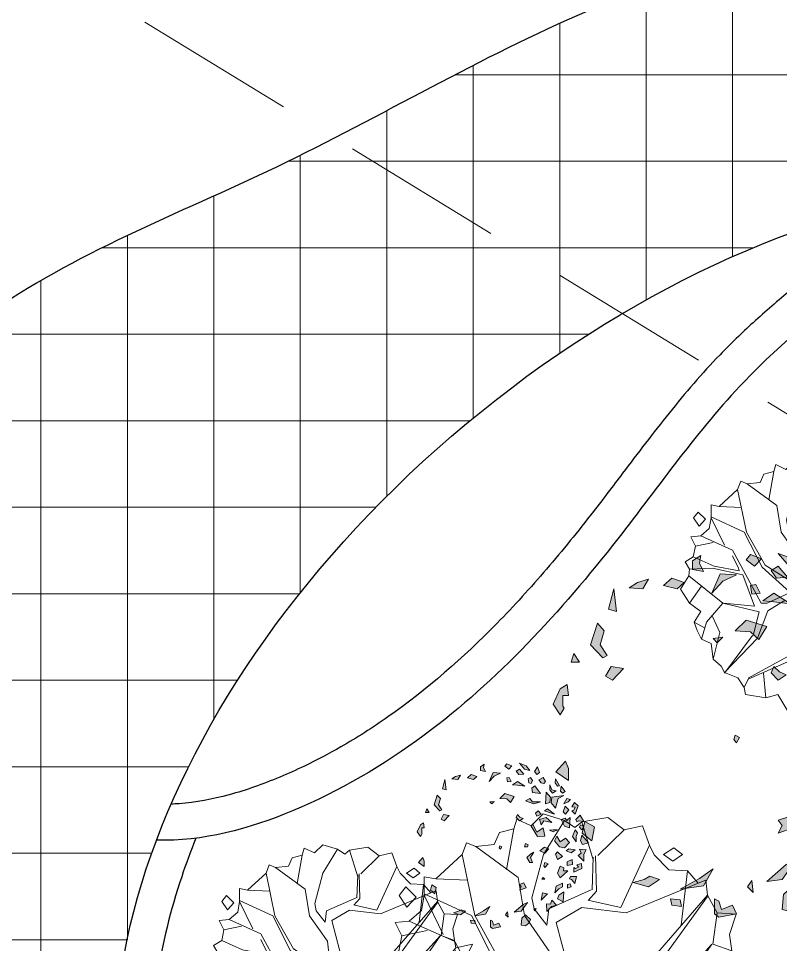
# Model space of a CAD drawing. Header units: inches. Extents: x -12 to 20935469, y -1604 to 24729220.
# Drawn here: x 20873653.6 to 20873759.4, y 24710552.2 to 24710680.7 of the extents above; entities that cross this region are included whole.
import ezdxf

# ---------------------------------------------------------------- set-up
doc = ezdxf.new("R2010")
doc.units = ezdxf.units.IN
doc.header["$LTSCALE"] = 0.03
doc.header["$MEASUREMENT"] = 0
doc.linetypes.add('DASHED2', pattern=[0.375, 0.25, -0.125])
for name, color, linetype, lineweight in [('Dot', 253, 'Continuous', 0), ('Hatch', 253, 'Continuous', 15), ('hatch-1', 253, 'Continuous', 5), ('ILLUSTR-TREE', 74, 'Continuous', 0)]:
    doc.layers.add(name, color=color, linetype=linetype, lineweight=lineweight)
doc.styles.add('ATTR', font='romans.shx', dxfattribs={"width": 0.8, "height": 0.7})

# ---------------------------------------------------------------- blocks, each defined once
blk = doc.blocks.new('TREE_009')
at = {"layer": 'ILLUSTR-TREE'}
for p, q in [((-12160.46, 13912.91), (-12166.65, 13906.74)), ((-12149.34, 13909.54), (-12160.46, 13912.91)), ((-12126.77, 13911.14), (-12140.45, 13908.76)), ((-12118.31, 13904.71), (-12126.77, 13911.14)), ((-12174.22, 13910.26), (-12175.66, 13905.24)), ((-12166.65, 13906.74), (-12174.22, 13910.26)), ((-12149.34, 13909.54), (-12160.26, 13891.83)), ((-12143.96, 13905.85), (-12149.34, 13909.54)), ((-12140.45, 13908.76), (-12143.96, 13905.85)), ((-12140.45, 13908.76), (-12134.4, 13889.01)), ((-12108.88, 13906.74), (-12118.31, 13904.71)), ((-12105.24, 13896.77), (-12108.88, 13906.74)), ((-12183.16, 13903.21), (-12185.91, 13897.04)), ((-12175.66, 13905.24), (-12183.16, 13903.21)), ((-12179.51, 13884.08), (-12175.66, 13905.24)), ((-12132.06, 13891.31), (-12118.31, 13904.71)), ((-12200.35, 13897.92), (-12202.62, 13891.83)), ((-12195.47, 13896.07), (-12200.35, 13897.92)), ((-12185.91, 13897.04), (-12195.47, 13896.07)), ((-12120.09, 13864.33), (-12105.24, 13896.77)), ((-12102.7, 13891.75), (-12105.24, 13896.77)), ((-12202.62, 13891.83), (-12216.38, 13879.14)), ((-12196.02, 13860.09), (-12202.62, 13891.83)), ((-12195.47, 13896.07), (-12173.46, 13879.85)), ((-12160.26, 13891.83), (-12166.31, 13869.26)), ((-12095.13, 13883.81), (-12102.7, 13891.75)), ((-12097.95, 13891.83), (-12092.45, 13895.36)), ((-12093, 13888.31), (-12097.95, 13891.83)), ((-12088.05, 13891.83), (-12093, 13888.31)), ((-12092.45, 13895.36), (-12088.05, 13891.83)), ((-12134.95, 13873.5), (-12134.4, 13890.42)), ((-12133.3, 13891.13), (-12132.75, 13872.79)), ((-12085.43, 13883.37), (-12095.13, 13883.81)), ((-12085.43, 13883.37), (-12088.74, 13855.16)), ((-12079.93, 13877.02), (-12085.43, 13883.37)), ((-12222.36, 13880.28), (-12222.43, 13870.68)), ((-12216.38, 13879.14), (-12222.36, 13880.28)), ((-12199.87, 13878.43), (-12216.38, 13879.14)), ((-12173.46, 13879.85), (-12170.16, 13860.09)), ((-12117.34, 13861.51), (-12079.93, 13877.02)), ((-12075.87, 13878.52), (-12079.93, 13877.02)), ((-12074.98, 13870.68), (-12075.87, 13878.52)), ((-12231.99, 13875), (-12235.43, 13870.59)), ((-12226.48, 13869.71), (-12231.99, 13875)), ((-12157.51, 13863.62), (-12135.5, 13873.5)), ((-12132.75, 13872.79), (-12137.15, 13867.85)), ((-12235.43, 13870.59), (-12231.3, 13864.41)), ((-12231.3, 13864.41), (-12226.48, 13869.71)), ((-12222.43, 13870.68), (-12223.73, 13862.65)), ((-12197.67, 13860.09), (-12222.43, 13871.38)), ((-12222.43, 13870.68), (-12212.52, 13850.22)), ((-12166.31, 13869.26), (-12165.21, 13863.62)), ((-12136.6, 13867.85), (-12120.09, 13864.33)), ((-12112.39, 13827.65), (-12074.98, 13870.68)), ((-12074.98, 13869.97), (-12105.24, 13828.35)), ((-12070.03, 13861.51), (-12074.98, 13870.68)), ((-12223.73, 13862.65), (-12230.13, 13857.27)), ((-12165.21, 13863.62), (-12158.61, 13855.16)), ((-12158.61, 13855.16), (-12157.51, 13863.62)), ((-12153.66, 13856.57), (-12140.45, 13864.33)), ((-12140.45, 13864.33), (-12117.34, 13861.51)), ((-12184.47, 13834), (-12197.67, 13860.09)), ((-12182.26, 13835.41), (-12196.02, 13860.09)), ((-12170.16, 13860.09), (-12156.96, 13841.05)), ((-12072.23, 13845.28), (-12070.03, 13861.51)), ((-12060.06, 13860.89), (-12070.03, 13861.51)), ((-12063.49, 13850.31), (-12060.06, 13860.89)), ((-12230.13, 13857.27), (-12237.49, 13856.48)), ((-12237.49, 13856.48), (-12233.98, 13849.52)), ((-12206.47, 13846.69), (-12230.13, 13857.27)), ((-12144.3, 13820.6), (-12153.66, 13856.57)), ((-12233.98, 13849.52), (-12235.63, 13841.76)), ((-12220.78, 13852.34), (-12233.98, 13849.52)), ((-12062.33, 13841.76), (-12063.49, 13850.31)), ((-12185.02, 13807.2), (-12206.47, 13846.69)), ((-12089.29, 13826.94), (-12072.78, 13845.28)), ((-12072.78, 13845.28), (-12085.43, 13826.94)), ((-12072.23, 13845.28), (-12062.33, 13841.76)), ((-12235.63, 13841.76), (-12241.62, 13837.97)), ((-12235.63, 13841.76), (-12220.23, 13834.7)), ((-12202.07, 13833.29), (-12206.47, 13842.46)), ((-12156.96, 13841.05), (-12154.21, 13818.48)), ((-12061.23, 13836.11), (-12062.33, 13841.76)), ((-12049.05, 13838.85), (-12061.23, 13836.11)), ((-12057.99, 13820.33), (-12049.05, 13838.85)), ((-12241.62, 13837.97), (-12238.38, 13832.59)), ((-12220.23, 13834.7), (-12201.52, 13831.18)), ((-12164.11, 13815.66), (-12184.47, 13834)), ((-12154.21, 13817.78), (-12182.26, 13835.41)), ((-12071.13, 13824.83), (-12061.23, 13836.11)), ((-12238.38, 13832.59), (-12238.93, 13827.65)), ((-12221.33, 13833.29), (-12238.38, 13832.59)), ((-12198.77, 13828.35), (-12221.33, 13833.29)), ((-12201.52, 13831.18), (-12202.07, 13833.29)), ((-12238.93, 13827.65), (-12245.05, 13817.69)), ((-12213.63, 13807.2), (-12238.93, 13827.65)), ((-12189.97, 13805.08), (-12198.77, 13828.35)), ((-12144.3, 13811.43), (-12105.79, 13824.83)), ((-12143.75, 13819.89), (-12112.39, 13827.65)), ((-12105.79, 13824.83), (-12070.58, 13822.71)), ((-12105.24, 13828.35), (-12089.29, 13826.94)), ((-12085.43, 13826.24), (-12071.13, 13824.83)), ((-12051.8, 13826.5), (-12053.87, 13822.1)), ((-12047.68, 13822.1), (-12051.8, 13826.5)), ((-12229.58, 13819.89), (-12238.38, 13807.2)), ((-12150.36, 13819.89), (-12150.9, 13817.78)), ((-12147.6, 13820.6), (-12150.36, 13819.89)), ((-12148.7, 13818.48), (-12147.6, 13820.6)), ((-12070.58, 13822.71), (-12061.78, 13802.96)), ((-12053.87, 13815.04), (-12057.99, 13820.33)), ((-12053.87, 13822.1), (-12049.74, 13817.69)), ((-12049.74, 13817.69), (-12047.68, 13822.1)), ((-12245.05, 13817.69), (-12238.38, 13807.2)), ((-12164.11, 13814.95), (-12180.61, 13807.2)), ((-12150.9, 13817.78), (-12148.7, 13818.48)), ((-12061.78, 13802.96), (-12053.87, 13815.04)), ((-12155.31, 13810.02), (-12168.51, 13808.61)), ((-12155.31, 13810.02), (-12152.01, 13789.56)), ((-12144.3, 13810.72), (-12127.25, 13790.27)), ((-12238.38, 13807.2), (-12229.92, 13800.94)), ((-12213.63, 13807.2), (-12225.73, 13793.09)), ((-12186.67, 13800.85), (-12213.63, 13807.2)), ((-12213.07, 13807.2), (-12189.97, 13805.08)), ((-12180.61, 13807.2), (-12185.02, 13807.2)), ((-12168.51, 13808.61), (-12180.06, 13801.55)), ((-12148.15, 13809.31), (-12131.1, 13789.56)), ((-12148.15, 13808.61), (-12146.5, 13787.45)), ((-12229.92, 13800.94), (-12235.08, 13793.09)), ((-12191.07, 13783.21), (-12186.67, 13800.85)), ((-12180.06, 13801.55), (-12187.77, 13781.1)), ((-12061.43, 13796.53), (-12061.78, 13802.96)), ((-12221.33, 13797.32), (-12215.83, 13785.33)), ((-12064.53, 13790.27), (-12061.43, 13796.53)), ((-12227.38, 13788.86), (-12235.08, 13793.09)), ((-12235.08, 13793.09), (-12232.68, 13786.83)), ((-12225.73, 13793.09), (-12229.58, 13780.39)), ((-12127.25, 13790.27), (-12064.53, 13790.27)), ((-12063.49, 13786.83), (-12064.53, 13790.27)), ((-12232.68, 13786.83), (-12229.58, 13780.39)), ((-12152.01, 13789.56), (-12158.61, 13771.22)), ((-12146.5, 13787.45), (-12155.86, 13767.7)), ((-12131.1, 13789.56), (-12132.75, 13769.81)), ((-12126.7, 13786.04), (-12128.9, 13772.63)), ((-12126.7, 13786.04), (-12105.24, 13786.74)), ((-12105.24, 13786.74), (-12095.89, 13768.4)), ((-12068.31, 13781.54), (-12063.49, 13786.83)), ((-12215.83, 13785.33), (-12220.78, 13765.58)), ((-12212.52, 13755), (-12191.62, 13783.21)), ((-12187.77, 13781.1), (-12212.52, 13755.71)), ((-12070.37, 13770.96), (-12068.31, 13781.54)), ((-12229.58, 13780.39), (-12222.36, 13777.13)), ((-12222.36, 13777.13), (-12220.78, 13765.58)), ((-12099.74, 13776.16), (-12078.28, 13769.81)), ((-12158.61, 13771.22), (-12194.92, 13751.47)), ((-12128.9, 13772.63), (-12106.34, 13758.53)), ((-12155.86, 13767.7), (-12194.92, 13750.77)), ((-12132.75, 13769.81), (-12125.05, 13752.89)), ((-12130, 13769.81), (-12116.24, 13737.37)), ((-12129.45, 13769.11), (-12106.34, 13757.12)), ((-12084.81, 13761.26), (-12078.28, 13769.81)), ((-12078.28, 13769.81), (-12070.37, 13770.96)), ((-12220.78, 13765.58), (-12214.79, 13760.38)), ((-12214.79, 13760.38), (-12212.52, 13755.71)), ((-12106.34, 13758.53), (-12085.98, 13753.59)), ((-12106.34, 13757.12), (-12105.24, 13742.31)), ((-12085.98, 13753.59), (-12084.81, 13761.26)), ((-12212.52, 13755.71), (-12202.42, 13751.56)), ((-12183.37, 13755), (-12181.71, 13736.66)), ((-12125.05, 13752.89), (-12130.55, 13732.43)), ((-12093.07, 13740.98), (-12085.98, 13753.59)), ((-12202.42, 13751.56), (-12197.67, 13744.42)), ((-12194.92, 13750.77), (-12197.67, 13744.42)), ((-12116.24, 13737.37), (-12112.32, 13748.04)), ((-12112.32, 13748.04), (-12105.24, 13742.31)), ((-12197.67, 13744.42), (-12196.91, 13739.22)), ((-12105.24, 13742.31), (-12093.07, 13740.98)), ((-12196.91, 13739.22), (-12181.71, 13736.66)), ((-12181.71, 13736.66), (-12172.84, 13739.22)), ((-12172.84, 13739.22), (-12165.28, 13726.88)), ((-12121.95, 13736.57), (-12116.24, 13737.37)), ((-12108.27, 13740.72), (-12113.77, 13737.19)), ((-12107.72, 13734.37), (-12108.27, 13740.72)), ((-12165.28, 13726.88), (-12157.71, 13733.93)), ((-12157.71, 13733.93), (-12148.77, 13729.52)), ((-12148.77, 13729.52), (-12144.65, 13733.93)), ((-12144.65, 13733.93), (-12130.55, 13732.43)), ((-12130.55, 13732.43), (-12121.95, 13736.57)), ((-12113.77, 13737.19), (-12113.22, 13730.14)), ((-12113.22, 13730.14), (-12107.72, 13734.37))]:
    blk.add_line(p, q, dxfattribs=at)
at = {"layer": 'ILLUSTR-TREE', "style": 'ATTR', "width": 0.8, "flags": 9}
blk.add_attdef('ESTCODE', (-12147.6, 13820.6), '', height=1.05, dxfattribs=at)
blk = doc.blocks.new('GRN1')
at = {"layer": 'ILLUSTR-TREE', "true_color": 0x30441d}
h = blk.add_hatch(color=89, dxfattribs=at)
h.paths.add_polyline_path([(0.2571, -0.0526), (0.2603, -0.0695), (0.2735, -0.0695), (0.2817, -0.0569), (0.2702, -0.059)])
h.paths.add_polyline_path([(0.2406, -0.0821), (0.2308, -0.0927), (0.2357, -0.1137), (0.2472, -0.1011)])
h.paths.add_polyline_path([(0.1897, 0.2148), (0.1848, 0.2064), (0.1914, 0.2), (0.2078, 0.2021)])
h.paths.add_polyline_path([(0.193, 0.1853), (0.1848, 0.1727), (0.1963, 0.1642), (0.2127, 0.1642), (0.1963, 0.1706)])
h.paths.add_polyline_path([(0.1864, 0.1053), (0.2012, 0.1032), (0.2094, 0.1137), (0.1831, 0.1327)])
h.paths.add_polyline_path([(0.2603, 0.0969), (0.2653, 0.0779), (0.285, 0.0611), (0.2768, 0.0842)])
h.paths.add_polyline_path([(0.2078, 0.08), (0.2242, 0.0547), (0.2127, 0.0379), (0.2111, 0.0547)])
h.paths.add_polyline_path([(0.2521, -0.0021), (0.2538, -0.0274), (0.2242, -0.04), (0.2423, -0.0232)])
h.paths.add_polyline_path([(0.2653, 0.0253), (0.2751, 0.0126), (0.2833, 0.019), (0.2768, 0.0358)])
h.paths.add_polyline_path([(0.2373, 0.0274), (0.2357, 0.019), (0.2226, 0.0211), (0.2242, 0.0337)])
h.paths.add_polyline_path([(0.2488, 0.0758), (0.2472, 0.059), (0.2587, 0.0505), (0.2653, 0.0611)])
h.paths.add_polyline_path([(0.2094, 0.1958), (0.2078, 0.1895), (0.2193, 0.1811), (0.2324, 0.1832)])
h.paths.add_polyline_path([(0.2291, 0.1263), (0.2193, 0.1348), (0.2176, 0.1432), (0.2242, 0.1495), (0.2373, 0.1411)])
h.paths.add_polyline_path([(0.2373, 0.099), (0.2275, 0.1053), (0.2176, 0.1011), (0.2193, 0.0927), (0.2324, 0.0905)])
h.paths.add_polyline_path([(0.2538, 0.1284), (0.2472, 0.12), (0.2571, 0.1116), (0.2735, 0.1221)])
h.paths.add_polyline_path([(0.1963, -0.1853), (0.1996, -0.1979), (0.2308, -0.1895)])
h.paths.add_polyline_path([(0.2456, -0.1369), (0.2308, -0.1453), (0.2324, -0.1663), (0.2406, -0.1537)])
h.paths.add_polyline_path([(0.0402, 0.1474), (0.0386, 0.1221), (0.0731, 0.1011), (0.0813, 0.1053), (0.0534, 0.12), (0.0682, 0.1411)])
h.paths.add_polyline_path([(0.0731, 0.278), (0.0616, 0.2716), (0.0698, 0.2632), (0.078, 0.2674)])
h.paths.add_polyline_path([(-0.2275, -0.0884), (-0.2226, -0.0526), (-0.1963, -0.0379), (-0.2111, -0.059)])
h.paths.add_polyline_path([(0.0205, 0.2527), (0.0386, 0.24), (0.0616, 0.2485), (0.0517, 0.2569), (0.0386, 0.2527)])
h.paths.add_polyline_path([(-0.2406, 0.099), (-0.2242, 0.0821), (-0.2357, 0.0695), (-0.2587, 0.0674), (-0.262, 0.0821), (-0.2521, 0.0927)])
h.paths.add_polyline_path([(-0.2324, 0.0232), (-0.2242, 0.0147), (-0.2143, 0.0211)])
h.paths.add_polyline_path([(-0.1307, 0.2358), (-0.1344, 0.2232), (-0.1226, 0.2231), (-0.1198, 0.2319)])
h.paths.add_polyline_path([(-0.1039, 0.2299), (-0.106, 0.2367), (-0.1191, 0.2474), (-0.0951, 0.2536), (-0.0951, 0.2327)])
h.paths.add_polyline_path([(-0.0555, 0.2396), (-0.0585, 0.2217), (-0.0467, 0.2215), (-0.0384, 0.2388)])
h.paths.add_polyline_path([(-0.0771, 0.224), (-0.1, 0.1981), (-0.0846, 0.1897), (-0.0609, 0.1985), (-0.0663, 0.2109), (-0.0766, 0.2096)])
h.paths.add_polyline_path([(-0.216, 0.0442), (-0.2127, 0.0674), (-0.1831, 0.0884), (-0.1897, 0.0737)])
h.paths.add_polyline_path([(-0.1421, 0.0611), (-0.1339, 0.0842), (-0.1174, 0.0758), (-0.1224, 0.0611), (-0.1306, 0.0674)])
h.paths.add_polyline_path([(-0.1812, 0.2081), (-0.1707, 0.1899), (-0.1581, 0.1935), (-0.1472, 0.2104)])
h.paths.add_polyline_path([(-0.2132, 0.1534), (-0.187, 0.1527), (-0.1886, 0.166), (-0.1749, 0.1708), (-0.1924, 0.186), (-0.1969, 0.1696)])
h.paths.add_polyline_path([(-0.15, 0.1808), (-0.1283, 0.1846), (-0.118, 0.2068), (-0.1309, 0.2058), (-0.1372, 0.1936)])
h.paths.add_polyline_path([(-0.1536, 0.1558), (-0.1749, 0.1348), (-0.1503, 0.139)])
h.paths.add_polyline_path([(-0.1043, 0.1474), (-0.1043, 0.1369), (-0.0994, 0.1411)])
h.paths.add_polyline_path([(-0.2028, 0.1179), (-0.2111, 0.1116), (-0.2045, 0.1095)])
h.paths.add_polyline_path([(-0.0205, 0.099), (-0.032, 0.0863), (-0.0485, 0.0969), (-0.0485, 0.1053), (-0.032, 0.099), (-0.014, 0.1095)])
h.paths.add_polyline_path([(0.0189, 0.2295), (0.0008, 0.2127), (0.0041, 0.1958), (0.0238, 0.179), (0.0402, 0.1874), (0.0205, 0.1979), (0.0337, 0.2169)])
h.paths.add_polyline_path([(-0.0287, 0.2064), (-0.0386, 0.1895), (-0.0205, 0.1832), (-0.0123, 0.1895)])
h.paths.add_polyline_path([(-0.0534, 0.1579), (-0.0649, 0.1474), (-0.06, 0.1432), (-0.0485, 0.1474)])
h.paths.add_polyline_path([(0.0178, 0.294), (0.0123, 0.2737), (0.0238, 0.2674), (0.0435, 0.2716)])
h.paths.add_polyline_path([(-0.0435, 0.278), (-0.0255, 0.259), (-0.0172, 0.2695), (-0.0041, 0.2632), (-0.0057, 0.2864), (-0.0205, 0.278)])
h.paths.add_polyline_path([(-0.0808, 0.244), (-0.0685, 0.2712), (-0.0515, 0.2704), (-0.056, 0.254), (-0.0646, 0.2603), (-0.0686, 0.2503), (-0.0653, 0.2447)])
h.paths.add_polyline_path([(0.0041, 0.0021), (-0.0041, -0.0021), (0.0008, -0.0063), (0.0074, -0.0042)])
h.paths.add_polyline_path([(0.0041, 0.0884), (0.0107, 0.0905), (0.0156, 0.0821), (0.0041, 0.0779)])
h.paths.add_polyline_path([(-0.0025, 0.16), (-0.0172, 0.1474), (-0.009, 0.1306), (0.0025, 0.1453)])
h.paths.add_polyline_path([(-0.0057, 0.2485), (-0.0156, 0.2358), (-0.009, 0.219), (-0.0025, 0.2274)])
h.paths.add_polyline_path([(0.0616, 0.1895), (0.055, 0.1748), (0.06, 0.1621), (0.0616, 0.1748)])
h.paths.add_polyline_path([(0.1634, 0.2337), (0.1552, 0.2253), (0.1486, 0.2106), (0.1667, 0.2211)])
h.paths.add_polyline_path([(0.1552, 0.1327), (0.1486, 0.1095), (0.1585, 0.0821), (0.1667, 0.0969), (0.1552, 0.1053)])
h.paths.add_polyline_path([(0.0994, 0.0737), (0.0912, 0.0611), (0.1027, 0.0505), (0.1125, 0.0547), (0.1043, 0.0632)])
h.paths.add_polyline_path([(0.1569, -0.0232), (0.1486, -0.0316), (0.1552, -0.0379)])
h.paths.add_polyline_path([(0.1536, 0.0316), (0.1651, 0.019), (0.1667, -0.0042), (0.1831, 0.0126), (0.1733, 0.0442)])
h.paths.add_polyline_path([(0.1027, 0.2316), (0.0682, 0.2295), (0.0731, 0.2127), (0.0961, 0.2021), (0.101, 0.2148), (0.0928, 0.2211)])
h.paths.add_polyline_path([(0.1289, 0.2274), (0.1142, 0.2169), (0.1224, 0.2085), (0.1404, 0.2148)])
h.paths.add_polyline_path([(0.0862, 0.1706), (0.0912, 0.1432), (0.078, 0.1348), (0.0961, 0.1284), (0.1027, 0.1516)])
h.paths.add_polyline_path([(0.1339, 0.1832), (0.1667, 0.1916), (0.1766, 0.2106), (0.1716, 0.1706), (0.1519, 0.1685)])
h.paths.add_polyline_path([(0.1257, 0.1453), (0.1142, 0.179), (0.1322, 0.1558)])
h.paths.add_polyline_path([(0.1536, 0.1642), (0.1486, 0.1495), (0.1881, 0.1516), (0.1716, 0.1663)])
h.paths.add_polyline_path([(0.1142, 0.1348), (0.1076, 0.12), (0.1174, 0.1158), (0.1257, 0.1242)])
h.paths.add_polyline_path([(0.0879, 0.2548), (0.0912, 0.2611), (0.0895, 0.278), (0.1109, 0.2653), (0.0961, 0.2506)])
h.paths.add_polyline_path([(0.1142, 0.2485), (0.1421, 0.259), (0.1536, 0.2464), (0.1388, 0.2379), (0.1371, 0.2485), (0.1273, 0.2443), (0.1257, 0.2379)])
h.paths.add_polyline_path([(-0.2521, -0.0084), (-0.2653, -0.0021), (-0.2702, -0.0295), (-0.2653, -0.0358), (-0.2423, -0.0358), (-0.2456, -0.0295), (-0.2587, -0.0253)])
h.paths.add_polyline_path([(-0.2538, -0.0863), (-0.2439, -0.0884), (-0.2423, -0.1032), (-0.2521, -0.1011)])
h.paths.add_polyline_path([(0.055, -0.2822), (0.0386, -0.2716), (0.0485, -0.2653), (0.0517, -0.2674), (0.0682, -0.2674), (0.0682, -0.259), (0.0846, -0.2611), (0.078, -0.2716)])
h.paths.add_polyline_path([(-0.1322, -0.219), (-0.1536, -0.2232), (-0.1421, -0.2379), (-0.124, -0.2337)])
h.paths.add_polyline_path([(-0.2176, -0.16), (-0.2242, -0.1369), (-0.2127, -0.12), (-0.2078, -0.1348), (-0.2127, -0.1432)])
h.paths.add_polyline_path([(-0.0485, -0.278), (-0.0616, -0.259), (-0.0435, -0.259), (-0.032, -0.2632)])
h.paths.add_polyline_path([(0.1289, -0.2), (0.1257, -0.2064), (0.1454, -0.2253), (0.1782, -0.2148), (0.1667, -0.2043), (0.1454, -0.2106)])
h.paths.add_polyline_path([(0.1191, -0.2548), (0.1322, -0.2506), (0.1191, -0.2422)])
h.paths.add_polyline_path([(0.1092, -0.1748), (0.0912, -0.1916), (0.0977, -0.2021), (0.1125, -0.1937)])
at = {"layer": 'ILLUSTR-TREE', "color": 89, "true_color": 0x30441d}
for p, q in [((-0.0057, 0.2864), (-0.0205, 0.278)), ((-0.0041, 0.2632), (-0.0057, 0.2864)), ((0.0178, 0.294), (0.0123, 0.2737)), ((0.0435, 0.2716), (0.0178, 0.294)), ((-0.0808, 0.244), (-0.0685, 0.2712)), ((-0.0685, 0.2712), (-0.0515, 0.2704)), ((-0.0515, 0.2704), (-0.056, 0.254)), ((-0.0205, 0.278), (-0.0435, 0.278)), ((-0.0435, 0.278), (-0.0255, 0.259)), ((-0.0255, 0.259), (-0.0172, 0.2695)), ((-0.0172, 0.2695), (-0.0041, 0.2632)), ((0.0123, 0.2737), (0.0238, 0.2674)), ((0.0238, 0.2674), (0.0435, 0.2716)), ((0.0731, 0.278), (0.0616, 0.2716)), ((0.0616, 0.2716), (0.0698, 0.2632)), ((0.078, 0.2674), (0.0731, 0.278)), ((0.0895, 0.278), (0.1109, 0.2653)), ((0.0912, 0.2611), (0.0895, 0.278)), ((-0.0646, 0.2603), (-0.0686, 0.2503)), ((-0.056, 0.254), (-0.0646, 0.2603)), ((0.0517, 0.2569), (0.0386, 0.2527)), ((0.0616, 0.2485), (0.0517, 0.2569)), ((0.0698, 0.2632), (0.078, 0.2674)), ((0.0879, 0.2548), (0.0912, 0.2611)), ((0.0961, 0.2506), (0.0879, 0.2548)), ((0.1109, 0.2653), (0.0961, 0.2506)), ((0.1142, 0.2485), (0.1421, 0.259)), ((0.1421, 0.259), (0.1536, 0.2464)), ((-0.1191, 0.2474), (-0.0951, 0.2536)), ((-0.106, 0.2367), (-0.1191, 0.2474)), ((-0.0951, 0.2536), (-0.0951, 0.2327)), ((-0.0653, 0.2447), (-0.0808, 0.244)), ((-0.0686, 0.2503), (-0.0653, 0.2447)), ((-0.0057, 0.2485), (-0.0156, 0.2358)), ((-0.0025, 0.2274), (-0.0057, 0.2485)), ((0.0386, 0.2527), (0.0205, 0.2527)), ((0.0205, 0.2527), (0.0386, 0.24)), ((0.0386, 0.24), (0.0616, 0.2485)), ((0.1257, 0.2379), (0.1142, 0.2485)), ((0.1273, 0.2443), (0.1257, 0.2379)), ((0.1371, 0.2485), (0.1273, 0.2443)), ((0.1388, 0.2379), (0.1371, 0.2485)), ((0.1536, 0.2464), (0.1388, 0.2379)), ((-0.1307, 0.2358), (-0.1344, 0.2232)), ((-0.1198, 0.2319), (-0.1307, 0.2358)), ((-0.1226, 0.2231), (-0.1198, 0.2319)), ((-0.1039, 0.2299), (-0.106, 0.2367)), ((-0.0951, 0.2327), (-0.1039, 0.2299)), ((-0.0555, 0.2396), (-0.0585, 0.2217)), ((-0.0384, 0.2388), (-0.0555, 0.2396)), ((-0.0467, 0.2215), (-0.0384, 0.2388)), ((-0.0156, 0.2358), (-0.009, 0.219)), ((-0.009, 0.219), (-0.0025, 0.2274)), ((0.0189, 0.2295), (0.0008, 0.2127)), ((0.0337, 0.2169), (0.0189, 0.2295)), ((0.1027, 0.2316), (0.0682, 0.2295)), ((0.0682, 0.2295), (0.0731, 0.2127)), ((0.0928, 0.2211), (0.1027, 0.2316)), ((0.1289, 0.2274), (0.1142, 0.2169)), ((0.1404, 0.2148), (0.1289, 0.2274)), ((0.1634, 0.2337), (0.1552, 0.2253)), ((0.1667, 0.2211), (0.1634, 0.2337)), ((-0.1344, 0.2232), (-0.1226, 0.2231)), ((-0.0771, 0.224), (-0.1, 0.1981)), ((-0.0766, 0.2096), (-0.0771, 0.224)), ((-0.0585, 0.2217), (-0.0467, 0.2215)), ((0.0008, 0.2127), (0.0041, 0.1958)), ((0.0205, 0.1979), (0.0337, 0.2169)), ((0.0731, 0.2127), (0.0961, 0.2021)), ((0.101, 0.2148), (0.0928, 0.2211)), ((0.0961, 0.2021), (0.101, 0.2148)), ((0.1142, 0.2169), (0.1224, 0.2085)), ((0.1224, 0.2085), (0.1404, 0.2148)), ((0.1552, 0.2253), (0.1486, 0.2106)), ((0.1486, 0.2106), (0.1667, 0.2211)), ((0.1897, 0.2148), (0.1848, 0.2064)), ((0.2078, 0.2021), (0.1897, 0.2148)), ((-0.1472, 0.2104), (-0.1812, 0.2081)), ((-0.1812, 0.2081), (-0.1707, 0.1899)), ((-0.1581, 0.1935), (-0.1472, 0.2104)), ((-0.1309, 0.2058), (-0.1372, 0.1936)), ((-0.118, 0.2068), (-0.1309, 0.2058)), ((-0.1283, 0.1846), (-0.118, 0.2068)), ((-0.1, 0.1981), (-0.0846, 0.1897)), ((-0.0846, 0.1897), (-0.0609, 0.1985)), ((-0.0663, 0.2109), (-0.0766, 0.2096)), ((-0.0609, 0.1985), (-0.0663, 0.2109)), ((-0.0287, 0.2064), (-0.0386, 0.1895)), ((-0.0123, 0.1895), (-0.0287, 0.2064)), ((0.0402, 0.1874), (0.0205, 0.1979)), ((0.1667, 0.1916), (0.1766, 0.2106)), ((0.1766, 0.2106), (0.1716, 0.1706)), ((0.1848, 0.2064), (0.1914, 0.2)), ((0.1914, 0.2), (0.2078, 0.2021)), ((-0.1924, 0.186), (-0.1969, 0.1696)), ((-0.1749, 0.1708), (-0.1924, 0.186)), ((-0.1707, 0.1899), (-0.1581, 0.1935)), ((-0.1372, 0.1936), (-0.15, 0.1808)), ((-0.15, 0.1808), (-0.1283, 0.1846)), ((-0.0386, 0.1895), (-0.0205, 0.1832)), ((-0.0205, 0.1832), (-0.0123, 0.1895)), ((0.0041, 0.1958), (0.0238, 0.179)), ((0.0238, 0.179), (0.0402, 0.1874)), ((0.0616, 0.1895), (0.055, 0.1748)), ((0.0616, 0.1748), (0.0616, 0.1895)), ((0.1339, 0.1832), (0.1667, 0.1916)), ((0.193, 0.1853), (0.1848, 0.1727)), ((0.1963, 0.1706), (0.193, 0.1853)), ((0.2094, 0.1958), (0.2078, 0.1895)), ((0.2078, 0.1895), (0.2193, 0.1811)), ((0.2324, 0.1832), (0.2094, 0.1958)), ((-0.1969, 0.1696), (-0.2132, 0.1534)), ((-0.1886, 0.166), (-0.1749, 0.1708)), ((0.055, 0.1748), (0.06, 0.1621)), ((0.06, 0.1621), (0.0616, 0.1748)), ((0.1027, 0.1516), (0.0862, 0.1706)), ((0.0862, 0.1706), (0.0912, 0.1432)), ((0.1142, 0.179), (0.1322, 0.1558)), ((0.1257, 0.1453), (0.1142, 0.179)), ((0.1519, 0.1685), (0.1339, 0.1832)), ((0.1716, 0.1706), (0.1519, 0.1685)), ((0.1848, 0.1727), (0.1963, 0.1642)), ((0.2127, 0.1642), (0.1963, 0.1706)), ((0.2193, 0.1811), (0.2324, 0.1832)), ((-0.187, 0.1527), (-0.1886, 0.166)), ((-0.1536, 0.1558), (-0.1749, 0.1348)), ((-0.1503, 0.139), (-0.1536, 0.1558)), ((-0.0534, 0.1579), (-0.0649, 0.1474)), ((-0.0485, 0.1474), (-0.0534, 0.1579)), ((-0.0025, 0.16), (-0.0172, 0.1474)), ((0.0025, 0.1453), (-0.0025, 0.16)), ((0.1322, 0.1558), (0.1257, 0.1453)), ((0.1536, 0.1642), (0.1486, 0.1495)), ((0.1716, 0.1663), (0.1536, 0.1642)), ((0.1881, 0.1516), (0.1716, 0.1663)), ((0.1963, 0.1642), (0.2127, 0.1642)), ((-0.2132, 0.1534), (-0.187, 0.1527)), ((-0.0994, 0.1411), (-0.1043, 0.1474)), ((-0.1043, 0.1474), (-0.1043, 0.1369)), ((-0.0649, 0.1474), (-0.06, 0.1432)), ((-0.06, 0.1432), (-0.0485, 0.1474)), ((-0.0172, 0.1474), (-0.009, 0.1306)), ((-0.009, 0.1306), (0.0025, 0.1453)), ((0.0402, 0.1474), (0.0386, 0.1221)), ((0.0682, 0.1411), (0.0402, 0.1474)), ((0.0912, 0.1432), (0.078, 0.1348)), ((0.0961, 0.1284), (0.1027, 0.1516)), ((0.1486, 0.1495), (0.1881, 0.1516)), ((0.2176, 0.1432), (0.2242, 0.1495)), ((0.2193, 0.1348), (0.2176, 0.1432)), ((0.2242, 0.1495), (0.2373, 0.1411)), ((-0.1749, 0.1348), (-0.1503, 0.139)), ((-0.1043, 0.1369), (-0.0994, 0.1411)), ((0.0534, 0.12), (0.0682, 0.1411)), ((0.078, 0.1348), (0.0961, 0.1284)), ((0.1142, 0.1348), (0.1076, 0.12)), ((0.1257, 0.1242), (0.1142, 0.1348)), ((0.1552, 0.1327), (0.1486, 0.1095)), ((0.1552, 0.1053), (0.1552, 0.1327)), ((0.2094, 0.1137), (0.1831, 0.1327)), ((0.1831, 0.1327), (0.1864, 0.1053)), ((0.2291, 0.1263), (0.2193, 0.1348)), ((0.2373, 0.1411), (0.2291, 0.1263)), ((0.2538, 0.1284), (0.2472, 0.12)), ((0.2735, 0.1221), (0.2538, 0.1284)), ((-0.2028, 0.1179), (-0.2111, 0.1116)), ((-0.2045, 0.1095), (-0.2028, 0.1179)), ((0.0386, 0.1221), (0.0731, 0.1011)), ((0.0813, 0.1053), (0.0534, 0.12)), ((0.1076, 0.12), (0.1174, 0.1158)), ((0.1174, 0.1158), (0.1257, 0.1242)), ((0.2012, 0.1032), (0.2094, 0.1137)), ((0.2472, 0.12), (0.2571, 0.1116)), ((0.2571, 0.1116), (0.2735, 0.1221)), ((-0.2521, 0.0927), (-0.2406, 0.099)), ((-0.2406, 0.099), (-0.2242, 0.0821)), ((-0.2111, 0.1116), (-0.2045, 0.1095)), ((-0.0485, 0.1053), (-0.032, 0.099)), ((-0.0485, 0.0969), (-0.0485, 0.1053)), ((-0.032, 0.099), (-0.014, 0.1095)), ((-0.0205, 0.099), (-0.032, 0.0863)), ((-0.014, 0.1095), (-0.0205, 0.099)), ((0.0731, 0.1011), (0.0813, 0.1053)), ((0.1486, 0.1095), (0.1585, 0.0821)), ((0.1667, 0.0969), (0.1552, 0.1053)), ((0.1864, 0.1053), (0.2012, 0.1032)), ((0.2275, 0.1053), (0.2176, 0.1011)), ((0.2176, 0.1011), (0.2193, 0.0927)), ((0.2373, 0.099), (0.2275, 0.1053)), ((0.2324, 0.0905), (0.2373, 0.099)), ((-0.262, 0.0821), (-0.2521, 0.0927)), ((-0.2127, 0.0674), (-0.1831, 0.0884)), ((-0.1831, 0.0884), (-0.1897, 0.0737)), ((-0.032, 0.0863), (-0.0485, 0.0969)), ((0.0041, 0.0884), (0.0107, 0.0905)), ((0.0041, 0.0779), (0.0041, 0.0884)), ((0.0107, 0.0905), (0.0156, 0.0821)), ((0.1585, 0.0821), (0.1667, 0.0969)), ((0.2193, 0.0927), (0.2324, 0.0905)), ((0.2768, 0.0842), (0.2603, 0.0969)), ((0.2603, 0.0969), (0.2653, 0.0779)), ((-0.2587, 0.0674), (-0.262, 0.0821)), ((-0.2242, 0.0821), (-0.2357, 0.0695)), ((-0.1897, 0.0737), (-0.216, 0.0442)), ((-0.1421, 0.0611), (-0.1339, 0.0842)), ((-0.1339, 0.0842), (-0.1174, 0.0758)), ((-0.1174, 0.0758), (-0.1224, 0.0611)), ((0.0156, 0.0821), (0.0041, 0.0779)), ((0.0994, 0.0737), (0.0912, 0.0611)), ((0.1043, 0.0632), (0.0994, 0.0737)), ((0.2111, 0.0547), (0.2078, 0.08)), ((0.2078, 0.08), (0.2242, 0.0547)), ((0.2488, 0.0758), (0.2472, 0.059)), ((0.2653, 0.0611), (0.2488, 0.0758)), ((0.2653, 0.0779), (0.285, 0.0611)), ((0.285, 0.0611), (0.2768, 0.0842)), ((-0.2357, 0.0695), (-0.2587, 0.0674)), ((-0.216, 0.0442), (-0.2127, 0.0674)), ((-0.1306, 0.0674), (-0.1421, 0.0611)), ((-0.1224, 0.0611), (-0.1306, 0.0674)), ((0.0912, 0.0611), (0.1027, 0.0505)), ((0.1125, 0.0547), (0.1043, 0.0632)), ((0.2472, 0.059), (0.2587, 0.0505)), ((0.2587, 0.0505), (0.2653, 0.0611)), ((0.1027, 0.0505), (0.1125, 0.0547)), ((0.1733, 0.0442), (0.1536, 0.0316)), ((0.1831, 0.0126), (0.1733, 0.0442)), ((0.2127, 0.0379), (0.2111, 0.0547)), ((0.2242, 0.0547), (0.2127, 0.0379)), ((0.1536, 0.0316), (0.1651, 0.019)), ((0.2226, 0.0211), (0.2242, 0.0337)), ((0.2242, 0.0337), (0.2373, 0.0274)), ((0.2768, 0.0358), (0.2653, 0.0253)), ((0.2833, 0.019), (0.2768, 0.0358)), ((-0.2143, 0.0211), (-0.2324, 0.0232)), ((-0.2324, 0.0232), (-0.2242, 0.0147)), ((-0.2242, 0.0147), (-0.2143, 0.0211)), ((0.1651, 0.019), (0.1667, -0.0042)), ((0.2357, 0.019), (0.2226, 0.0211)), ((0.2373, 0.0274), (0.2357, 0.019)), ((0.2653, 0.0253), (0.2751, 0.0126)), ((0.2751, 0.0126), (0.2833, 0.019)), ((0.0041, 0.0021), (-0.0041, -0.0021)), ((0.0074, -0.0042), (0.0041, 0.0021)), ((0.1667, -0.0042), (0.1831, 0.0126)), ((-0.2653, -0.0021), (-0.2702, -0.0295)), ((-0.2521, -0.0084), (-0.2653, -0.0021)), ((-0.2587, -0.0253), (-0.2521, -0.0084)), ((-0.0041, -0.0021), (0.0008, -0.0063)), ((0.0008, -0.0063), (0.0074, -0.0042)), ((0.2423, -0.0232), (0.2521, -0.0021)), ((0.2521, -0.0021), (0.2538, -0.0274)), ((-0.2456, -0.0295), (-0.2587, -0.0253)), ((0.1569, -0.0232), (0.1486, -0.0316)), ((0.1552, -0.0379), (0.1569, -0.0232)), ((0.2242, -0.04), (0.2423, -0.0232)), ((0.2538, -0.0274), (0.2242, -0.04)), ((-0.2702, -0.0295), (-0.2653, -0.0358)), ((-0.2653, -0.0358), (-0.2423, -0.0358)), ((-0.2423, -0.0358), (-0.2456, -0.0295)), ((-0.2226, -0.0526), (-0.1963, -0.0379)), ((-0.1963, -0.0379), (-0.2111, -0.059)), ((0.1486, -0.0316), (0.1552, -0.0379)), ((-0.2275, -0.0884), (-0.2226, -0.0526)), ((0.2702, -0.059), (0.2571, -0.0526)), ((0.2571, -0.0526), (0.2603, -0.0695)), ((-0.2111, -0.059), (-0.2275, -0.0884)), ((0.2603, -0.0695), (0.2735, -0.0695)), ((0.2817, -0.0569), (0.2702, -0.059)), ((0.2735, -0.0695), (0.2817, -0.0569)), ((0.2406, -0.0821), (0.2308, -0.0927)), ((0.2472, -0.1011), (0.2406, -0.0821)), ((-0.2521, -0.1011), (-0.2538, -0.0863)), ((-0.2538, -0.0863), (-0.2439, -0.0884)), ((-0.2439, -0.0884), (-0.2423, -0.1032)), ((0.2308, -0.0927), (0.2357, -0.1137)), ((-0.2423, -0.1032), (-0.2521, -0.1011)), ((0.2357, -0.1137), (0.2472, -0.1011)), ((-0.2242, -0.1369), (-0.2127, -0.12)), ((-0.2127, -0.12), (-0.2078, -0.1348)), ((-0.2176, -0.16), (-0.2242, -0.1369)), ((-0.2078, -0.1348), (-0.2127, -0.1432)), ((0.2456, -0.1369), (0.2308, -0.1453)), ((0.2406, -0.1537), (0.2456, -0.1369)), ((-0.2127, -0.1432), (-0.2176, -0.16)), ((0.2308, -0.1453), (0.2324, -0.1663)), ((0.2324, -0.1663), (0.2406, -0.1537)), ((0.1092, -0.1748), (0.0912, -0.1916)), ((0.1125, -0.1937), (0.1092, -0.1748)), ((0.0912, -0.1916), (0.0977, -0.2021)), ((0.0977, -0.2021), (0.1125, -0.1937)), ((0.2308, -0.1895), (0.1963, -0.1853)), ((0.1963, -0.1853), (0.1996, -0.1979)), ((0.1996, -0.1979), (0.2308, -0.1895)), ((0.1289, -0.2), (0.1257, -0.2064)), ((0.1257, -0.2064), (0.1454, -0.2253)), ((0.1454, -0.2106), (0.1289, -0.2)), ((0.1667, -0.2043), (0.1454, -0.2106)), ((0.1782, -0.2148), (0.1667, -0.2043)), ((-0.1322, -0.219), (-0.1536, -0.2232)), ((-0.1536, -0.2232), (-0.1421, -0.2379)), ((-0.124, -0.2337), (-0.1322, -0.219)), ((0.1454, -0.2253), (0.1782, -0.2148)), ((-0.1421, -0.2379), (-0.124, -0.2337)), ((0.1191, -0.2422), (0.1191, -0.2548)), ((0.1322, -0.2506), (0.1191, -0.2422)), ((0.1191, -0.2548), (0.1322, -0.2506)), ((-0.0616, -0.259), (-0.0435, -0.259)), ((-0.0485, -0.278), (-0.0616, -0.259)), ((-0.032, -0.2632), (-0.0485, -0.278)), ((-0.0435, -0.259), (-0.032, -0.2632)), ((0.0386, -0.2716), (0.0485, -0.2653)), ((0.0485, -0.2653), (0.0517, -0.2674)), ((0.0517, -0.2674), (0.0682, -0.2674)), ((0.0682, -0.259), (0.0846, -0.2611)), ((0.0682, -0.2674), (0.0682, -0.259)), ((0.0846, -0.2611), (0.078, -0.2716)), ((0.055, -0.2822), (0.0386, -0.2716)), ((0.078, -0.2716), (0.055, -0.2822))]:
    blk.add_line(p, q, dxfattribs=at)

msp = doc.modelspace()

# ---------------------------------------------------------------- linework, layer by layer
msp.add_ellipse((20873757.4, 24710574.52), major_axis=(80.07, 66.69), ratio=0.623715)
msp.add_spline([(20873796.16, 24710732.86), (20873749.98, 24710689.11), (20873732.53, 24710681.63), (20873689.45, 24710660.06), (20873649, 24710639.33), (20873618.59, 24710604.85), (20873606.84, 24710578.62), (20873602.28, 24710532.85), (20873611.37, 24710497.9), (20873624.28, 24710475.43), (20873636.82, 24710460.98), (20873659.94, 24710443.44), (20873672.98, 24710436.95), (20873699.93, 24710429.23), (20873722.75, 24710432.38), (20873736.74, 24710437.29), (20873784.77, 24710458.68), (20873818.01, 24710478.13), (20873835.83, 24710490.38), (20873845.69, 24710495.97), (20873865.58, 24710500.12), (20873885.13, 24710496.44), (20873919.98, 24710470.5), (20873932.69, 24710445.43), (20873952.15, 24710416.7), (20873960.95, 24710406.14), (20873997.99, 24710377.85)], degree=3)
for points, knots in [([(20873791.72, 24710657.69), (20873778.32, 24710649.51), (20873756.83, 24710636.4), (20873735.28, 24710605.32), (20873715.36, 24710583.58), (20873692.67, 24710570.18), (20873679.21, 24710566.47), (20873672.78, 24710566.67)], [0, 0, 0, 0, 46.365116, 74.323154, 112.577133, 133.675989, 152.9839, 152.9839, 152.9839, 152.9839]), ([(20873779.78, 24710656.2), (20873778.09, 24710655.14), (20873776.41, 24710654.07), (20873769.99, 24710649.86), (20873765.32, 24710646.58), (20873759.07, 24710641.54), (20873757.31, 24710640.03), (20873754.02, 24710637.04), (20873752.49, 24710635.56), (20873749.75, 24710632.71), (20873748.53, 24710631.38), (20873746.18, 24710628.67), (20873745.04, 24710627.3), (20873741.7, 24710623.15), (20873739.58, 24710620.34), (20873736.13, 24710615.78), (20873734.78, 24710614.01), (20873732.37, 24710610.91), (20873731.31, 24710609.56), (20873729.14, 24710606.9), (20873728.04, 24710605.58), (20873724.7, 24710601.69), (20873722.42, 24710599.18), (20873715.33, 24710591.95), (20873710.31, 24710587.55), (20873702.79, 24710582.28), (20873700.61, 24710580.89), (20873696.72, 24710578.67), (20873695.04, 24710577.78), (20873692.19, 24710576.42), (20873691.05, 24710575.9), (20873687.57, 24710574.45), (20873685.22, 24710573.61), (20873680.55, 24710572.34), (20873678.23, 24710571.91), (20873675.58, 24710571.71), (20873675.2, 24710571.69), (20873674.82, 24710571.67)], [10.742158, 10.742158, 10.742158, 10.742158, 16.567253, 16.567253, 33.134506, 33.134506, 39.853052, 39.853052, 45.978726, 45.978726, 51.167156, 51.167156, 56.355586, 56.355586, 66.732446, 66.732446, 73.412089, 73.412089, 78.644912, 78.644912, 83.877734, 83.877734, 94.343379, 94.343379, 115.274668, 115.274668, 123.475505, 123.475505, 129.530194, 129.530194, 133.509374, 133.509374, 141.467732, 141.467732, 149.426091, 149.426091, 150.75327, 150.75327, 150.75327, 150.75327]), ([(20873678.26, 24710566.95), (20873677.54, 24710565.16), (20873676.88, 24710563.38), (20873674.7, 24710556.89), (20873673.57, 24710552.26), (20873672.23, 24710543.35), (20873672.03, 24710539.07), (20873672.51, 24710531.01), (20873673.2, 24710527.23), (20873675.41, 24710520.25), (20873676.93, 24710517.06), (20873680.73, 24710511.3), (20873683.03, 24710508.73), (20873688.36, 24710504.26), (20873691.4, 24710502.35), (20873698.21, 24710499.26), (20873701.97, 24710498.08), (20873710.12, 24710496.53), (20873714.5, 24710496.15), (20873723.74, 24710496.26), (20873728.59, 24710496.74), (20873738.6, 24710498.57), (20873743.75, 24710499.91), (20873754.16, 24710503.42), (20873759.42, 24710505.59), (20873769.87, 24710510.69), (20873775.05, 24710513.62), (20873785.16, 24710520.14), (20873790.09, 24710523.73), (20873799.51, 24710531.45), (20873804.01, 24710535.58), (20873812.41, 24710544.24), (20873816.33, 24710548.76), (20873823.44, 24710558.05), (20873826.63, 24710562.81), (20873832.21, 24710572.4), (20873834.58, 24710577.23), (20873838.44, 24710586.78), (20873839.92, 24710591.49), (20873841.96, 24710600.65), (20873842.52, 24710605.08), (20873842.72, 24710613.5), (20873842.36, 24710617.48), (20873840.8, 24710624.9), (20873839.59, 24710628.32), (20873836.76, 24710633.81), (20873835.31, 24710636), (20873833.63, 24710638.01)], [2.282006, 2.282006, 2.282006, 2.282006, 2.349773, 2.349773, 2.530525, 2.530525, 2.711277, 2.711277, 2.892028, 2.892028, 3.07278, 3.07278, 3.253532, 3.253532, 3.434284, 3.434284, 3.615035, 3.615035, 3.795787, 3.795787, 3.976539, 3.976539, 4.157291, 4.157291, 4.338043, 4.338043, 4.518794, 4.518794, 4.699546, 4.699546, 4.880298, 4.880298, 5.06105, 5.06105, 5.241801, 5.241801, 5.422553, 5.422553, 5.603305, 5.603305, 5.784057, 5.784057, 5.964808, 5.964808, 6.14556, 6.14556, 6.283185, 6.283185, 6.283185, 6.283185]), ([(20873678.26, 24710566.95), (20873677.54, 24710565.16), (20873676.88, 24710563.38), (20873674.7, 24710556.89), (20873673.57, 24710552.26), (20873672.23, 24710543.35), (20873672.03, 24710539.07), (20873672.51, 24710531.01), (20873673.2, 24710527.23), (20873675.41, 24710520.25), (20873676.93, 24710517.06), (20873680.73, 24710511.3), (20873683.03, 24710508.73), (20873688.36, 24710504.26), (20873691.4, 24710502.35), (20873698.21, 24710499.26), (20873701.97, 24710498.08), (20873710.12, 24710496.53), (20873714.5, 24710496.15), (20873723.74, 24710496.26), (20873728.59, 24710496.74), (20873738.6, 24710498.57), (20873743.75, 24710499.91), (20873754.16, 24710503.42), (20873759.42, 24710505.59), (20873769.87, 24710510.69), (20873775.05, 24710513.62), (20873785.16, 24710520.14), (20873790.09, 24710523.73), (20873799.51, 24710531.45), (20873804.01, 24710535.58), (20873812.41, 24710544.24), (20873816.33, 24710548.76), (20873823.44, 24710558.05), (20873826.63, 24710562.81), (20873832.21, 24710572.4), (20873834.58, 24710577.23), (20873838.44, 24710586.78), (20873839.92, 24710591.49), (20873841.96, 24710600.65), (20873842.52, 24710605.08), (20873842.72, 24710613.5), (20873842.36, 24710617.48), (20873840.8, 24710624.9), (20873839.59, 24710628.32), (20873836.76, 24710633.81), (20873835.31, 24710636), (20873833.63, 24710638.01)], [2.282006, 2.282006, 2.282006, 2.282006, 2.349773, 2.349773, 2.530525, 2.530525, 2.711277, 2.711277, 2.892028, 2.892028, 3.07278, 3.07278, 3.253532, 3.253532, 3.434284, 3.434284, 3.615035, 3.615035, 3.795787, 3.795787, 3.976539, 3.976539, 4.157291, 4.157291, 4.338043, 4.338043, 4.518794, 4.518794, 4.699546, 4.699546, 4.880298, 4.880298, 5.06105, 5.06105, 5.241801, 5.241801, 5.422553, 5.422553, 5.603305, 5.603305, 5.784057, 5.784057, 5.964808, 5.964808, 6.14556, 6.14556, 6.283185, 6.283185, 6.283185, 6.283185])]:
    msp.add_open_spline(points, degree=3, knots=knots)
at = {"layer": 'Dot', "color": 0, "linetype": 'DASHED2', "lineweight": 20, "ltscale": 3000}
msp.add_line((20873584.75, 24710732.86), (20874174.76, 24710373), dxfattribs=at)
at = {"layer": 'Hatch'}
for p, q in [((20873752.75, 24710690.6), (20873752.75, 24710647.6)), ((20873740.75, 24710684.99), (20873740.75, 24710641.62)), ((20873728.75, 24710679.97), (20873728.75, 24710634.21)), ((20873716.75, 24710674.15), (20873716.75, 24710625.24)), ((20873714.24, 24710672.86), (20873867.39, 24710672.86)), ((20873704.75, 24710667.86), (20873704.75, 24710614.38)), ((20873691.11, 24710660.86), (20873868.79, 24710660.86)), ((20873692.75, 24710661.67), (20873692.75, 24710600.98)), ((20873680.75, 24710656.03), (20873680.75, 24710583.41)), ((20873668.75, 24710650.55), (20873668.75, 24710552.86)), ((20873656.75, 24710644.31), (20873656.75, 24710445.33)), ((20873645.7, 24710636.86), (20873732.76, 24710636.86)), ((20873633.04, 24710624.86), (20873716.28, 24710624.86)), ((20873623.69, 24710612.86), (20873703.25, 24710612.86)), ((20873616.33, 24710600.86), (20873692.66, 24710600.86))]:
    msp.add_line(p, q, dxfattribs=at)
at = {"layer": 'hatch-1'}
for p, q in [((20873665.27, 24710648.86), (20873755.63, 24710648.86)), ((20873610.56, 24710588.86), (20873684.06, 24710588.86)), ((20873606.31, 24710576.86), (20873677.24, 24710576.86)), ((20873603.51, 24710564.86), (20873672.12, 24710564.86)), ((20873602.01, 24710552.86), (20873668.75, 24710552.86))]:
    msp.add_line(p, q, dxfattribs=at)

# ---------------------------------------------------------------- block references
at = {"layer": 'ILLUSTR-TREE'}
for p, xscale, yscale, zscale in [((20876028.89, 24708024.91), 0.1864712034882235, 0.1864712034882235, 0.1864712034882235), ((20876971.71, 24706857.39), 0.2668687687620204, 0.2668687687620204, 0.2668687687620204), ((20875963.43, 24707971.69), 0.1864712034882235, 0.1864712034882235, 0.1864712034882235)]:
    msp.add_blockref('TREE_009', p, dxfattribs=dict(at, xscale=xscale, yscale=yscale, zscale=zscale))
at = {"layer": 'ILLUSTR-TREE', "rotation": 270}
for p, xscale, yscale, zscale in [((20873753.5, 24710580.56), -90.89487492681333, 90.89487492681333, 90.89487492681333), ((20873720.63, 24710565.58), -41.25610748431738, 41.25610748431738, 41.25610748431738)]:
    msp.add_blockref('GRN1', p, dxfattribs=dict(at, xscale=xscale, yscale=yscale, zscale=zscale))

doc.saveas('drawing.dxf')
